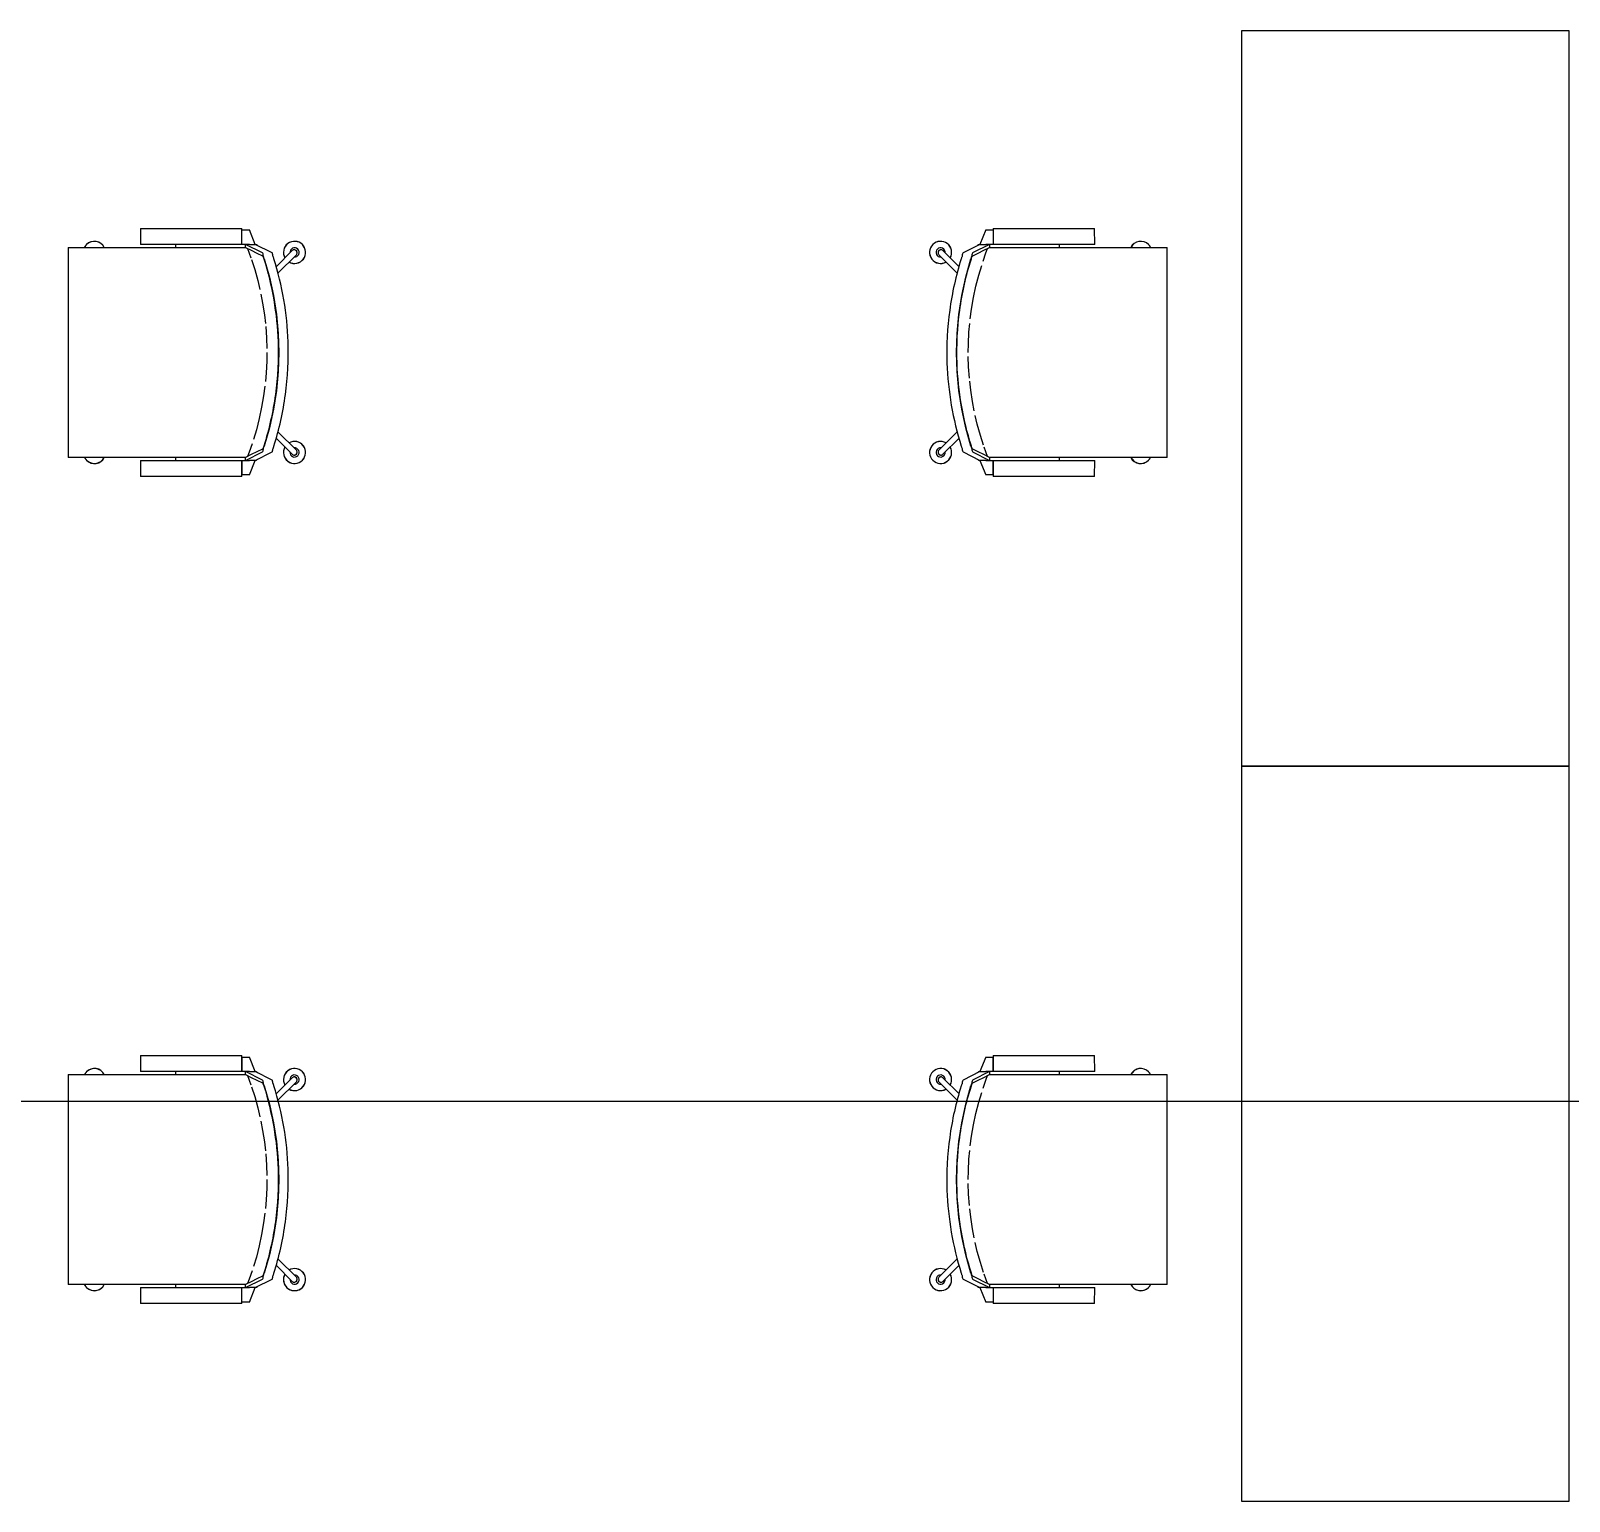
# Model space of a CAD drawing. Header units: centimetres. Extents: x -5566 to 5867, y -120 to 4683.
# Drawn here: x -3015.6 to -2680.9, y 199 to 519 of the extents above; entities that cross this region are included whole.
import ezdxf

# ---------------------------------------------------------------- set-up
doc = ezdxf.new("R2010")
doc.units = ezdxf.units.CM
doc.layers.add('A-ANNO-DIMS', color=211, linetype='Continuous', lineweight=5)
doc.layers.add('I-FURN', color=30, linetype='Continuous', lineweight=13)
doc.styles.add('Arial', font='arial.ttf', dxfattribs={"height": 12.5})
doc.dimstyles.new('100_200_2_5mm_Arial_cm', dxfattribs={"dimscale": 30.48, "dimtxt": 12.753242, "dimasz": 0.492126, "dimexe": 0.328084, "dimexo": 0.0625, "dimgap": 0.082021, "dimtad": 1, "dimdec": 0, "dimzin": 0, "dimdsep": 46, "dimtxsty": 'Arial', "dimblk1": 'OBLIQUE', "dimblk2": 'OBLIQUE', "dimsah": 1, "dimcen": 0.09, "dimdle": 0.328084, "dimazin": 0, "dimtfac": 1, "dimtdec": 4, "dimtix": 1, "dimtmove": 0, "dimatfit": 3, "dimfxl": 0.328084, "dimfxlon": 1, "dimtvp": 1, "dimtolj": 1, "dimtzin": 0, "dimlwd": 15, "dimlwe": 15, "dimarcsym": 2})

# ---------------------------------------------------------------- blocks, each defined once
blk = doc.blocks.new('AR_FUR_Chair_Office - AR_FUR_Chair_Office-V95-Level _9_00')
at = {"layer": 'I-FURN'}
for p, q in [((-22.17, 22.06), (-22.06, 22.17)), ((-18.66, 17.76), (-22.17, 21.27)), ((-21.27, 22.17), (-17.25, 18.15)), ((17.25, 18.15), (21.27, 22.17)), ((22.17, 21.27), (18.66, 17.76)), ((22.06, 22.17), (22.17, 22.06)), ((-21.65, 16.89), (-23.5, 13.21)), ((23.49, 13.21), (21.65, 16.89)), ((-21.65, 14.8), (-23.5, 11.11)), ((23.49, 11.11), (21.65, 14.8)), ((-23.5, 10.32), (-26.99, 10.32)), ((-26.99, 10.16), (-26.99, 10.32)), ((-26.99, -6.79), (-26.99, 10.16)), ((-23.5, 13.21), (-26.67, 11.94)), ((-26.67, 10.67), (-26.67, 11.94)), ((-26.67, 10.32), (-26.67, 10.67)), ((-23.5, 10.32), (-26.67, 10.32)), ((-23.5, 11.94), (-23.5, 13.21)), ((-23.5, 11.94), (-23.5, 11.11)), ((-22.91, 11.11), (-23.5, 11.11)), ((-23.5, 11.11), (-23.5, 10.32)), ((-23.5, 10.32), (-23.5, 10.16)), ((-23.5, 10.16), (-23.5, -6.79)), ((-22.86, 11.11), (-22.91, 11.11)), ((-22.86, 11.11), (-22.89, 11.11)), ((-22.86, 7.93), (-22.86, 11.14)), ((-22.86, 11.11), (-22.86, 11.11)), ((-22.64, 11.55), (-20.59, 12.29)), ((22.86, 11.14), (22.86, 7.93)), ((22.89, 11.11), (22.86, 11.11)), ((22.91, 11.11), (22.86, 11.11)), ((22.86, 11.11), (22.86, 11.11)), ((23.49, 11.11), (22.91, 11.11)), ((26.67, 11.94), (23.49, 13.21)), ((26.99, 10.32), (23.49, 10.32)), ((23.49, 13.21), (23.49, 11.94)), ((23.49, 11.11), (23.49, 11.94)), ((23.49, 10.32), (23.49, 11.11)), ((23.49, 10.16), (23.49, 10.32)), ((23.49, 10.32), (26.67, 10.32)), ((23.49, -6.79), (23.49, 10.16)), ((26.67, 11.94), (26.67, 10.67)), ((26.67, 10.67), (26.67, 10.32)), ((26.99, 10.32), (26.99, 10.16)), ((26.99, 10.16), (26.99, -6.79)), ((-22.86, -16.18), (-22.86, 7.93)), ((22.86, 7.93), (22.86, -16.18)), ((-23.5, -4.13), (-22.86, -4.13)), ((22.86, -4.13), (23.49, -4.13)), ((-26.99, -9.43), (-26.99, -6.79)), ((-26.99, -11.46), (-26.99, -9.43)), ((-23.5, -6.79), (-23.5, -9.43)), ((-23.5, -9.43), (-23.5, -11.51)), ((23.49, -9.43), (23.49, -6.79)), ((23.49, -11.51), (23.49, -9.43)), ((26.99, -6.79), (26.99, -9.43)), ((26.99, -9.43), (26.99, -11.46)), ((-26.99, -11.72), (-26.99, -11.46)), ((-26.99, -11.72), (-23.5, -11.78)), ((-23.5, -11.51), (-23.5, -11.77)), ((23.49, -11.78), (26.99, -11.72)), ((23.49, -11.77), (23.49, -11.51)), ((26.99, -11.46), (26.99, -11.72)), ((-22.86, -17), (-22.86, -16.18)), ((22.86, -16.18), (22.86, -17)), ((-22.86, -24.73), (-22.86, -17)), ((22.86, -17), (22.86, -24.73)), ((-22.86, -27.04), (-22.86, -24.73)), ((22.86, -24.73), (22.86, -27.04)), ((-22.86, -27.5), (-22.86, -27.04)), ((-22.86, -27.5), (22.86, -27.5)), ((22.86, -27.04), (22.86, -27.5))]:
    blk.add_line(p, q, dxfattribs=at)
at = {"layer": 'I-FURN', "flags": 128}
for points in [[(-22.17, 22.06), (-22.25, 21.96), (-22.3, 21.85), (-22.33, 21.73), (-22.33, 21.6), (-22.3, 21.48), (-22.25, 21.37), (-22.17, 21.27)], [(-21.27, 22.17), (-21.37, 22.25), (-21.48, 22.3), (-21.6, 22.33), (-21.73, 22.33), (-21.85, 22.3), (-21.96, 22.25), (-22.06, 22.17)], [(22.06, 22.17), (21.96, 22.25), (21.85, 22.3), (21.73, 22.33), (21.6, 22.33), (21.48, 22.3), (21.37, 22.25), (21.27, 22.17)], [(22.17, 21.27), (22.25, 21.37), (22.3, 21.48), (22.33, 21.6), (22.33, 21.73), (22.3, 21.85), (22.25, 21.96), (22.17, 22.06)], [(-20.97, 17.08), (-21.23, 17.05), (-21.44, 17), (-21.58, 16.95), (-21.65, 16.89)], [(-20.39, 15.18), (-16.4, 16.31), (-12.36, 17.18), (-8.26, 17.81), (-4.14, 18.19), (0, 18.32), (4.14, 18.19), (8.26, 17.81), (12.36, 17.18), (16.4, 16.31), (20.39, 15.18)], [(21.65, 16.89), (21.58, 16.95), (21.44, 17), (21.23, 17.05), (20.97, 17.08)], [(-22.85, 11.12), (-22.24, 12.35), (-21.63, 13.57), (-21.02, 14.79)], [(-20.97, 14.99), (-21.23, 14.96), (-21.44, 14.91), (-21.58, 14.86), (-21.65, 14.8)], [(-20.39, 15.18), (-20.64, 15.1), (-20.87, 15.01)], [(-20.19, 12.43), (-18.08, 13.11), (-15.64, 13.78), (-13.69, 14.24)], [(-12.7, 14.45), (-10.7, 14.83), (-8.2, 15.21), (-6.39, 15.41)], [(-5.61, 15.5), (-3.16, 15.67), (-0.87, 15.74)], [(0, 15.74), (1.89, 15.72), (4.42, 15.59), (6.32, 15.42)], [(7.32, 15.31), (9.44, 15.04), (11.93, 14.61), (14.41, 14.08), (16.85, 13.46), (18.95, 12.83)], [(20.87, 15.01), (20.64, 15.1), (20.39, 15.18)], [(21.65, 14.8), (21.58, 14.86), (21.44, 14.91), (21.23, 14.96), (20.97, 14.99)], [(21.02, 14.79), (21.63, 13.57), (22.24, 12.35), (22.85, 11.12)], [(19.89, 12.52), (21.67, 11.92), (22.64, 11.55)]]:
    blk.add_lwpolyline(points, dxfattribs=at)
at = {"layer": 'I-FURN'}
for centre, radius, start, end in [((-21.77, 21.77), 2.41, 135, 299.6706), ((-21.77, 21.77), 2.4, 135, 299.5769), ((-21.77, 21.77), 2.41, 330.3294, 135), ((-21.77, 21.77), 2.4, 330.4231, 135), ((21.77, 21.77), 2.41, 45, 209.6706), ((21.77, 21.77), 2.4, 45, 209.5769), ((21.77, 21.77), 2.41, 240.3294, 45), ((21.77, 21.77), 2.4, 240.4231, 45), ((-21.77, 21.77), 1, 135, 275), ((-21.77, 21.77), 1, 355, 135), ((-21.77, 21.77), 0.555, 135, 176.5733), ((-21.77, 21.77), 0.555, 93.4267, 135), ((21.77, 21.77), 1, 45, 185), ((21.77, 21.77), 1, 265, 45), ((21.77, 21.77), 0.555, 45, 86.5733), ((21.77, 21.77), 0.555, 3.4267, 45), ((-22.86, 13.21), 0.635, 127.5514, 180), ((22.86, 13.21), 0.635, 360, 52.4486), ((-22.91, 11.43), 0.317, 270, 280.5561), ((22.91, 11.43), 0.317, 259.4439, 270), ((-21.77, -21.77), 2.41, 117, 213), ((-21.77, -21.77), 2.4, 117, 225), ((21.77, -21.77), 2.4, 315, 63), ((21.77, -21.77), 2.41, 315, 63), ((-21.77, -21.77), 2.41, 213.2158, 225), ((-21.77, -21.77), 2.41, 225, 243.0813), ((-21.77, -21.77), 2.4, 225, 242.9101), ((21.77, -21.77), 2.4, 297.0899, 315), ((21.77, -21.77), 2.41, 296.9187, 315)]:
    blk.add_arc(centre, radius, start, end, dxfattribs=at)
for points, knots in [([(20.39, 17.28), (16.73, 18.43), (9.22, 20.11), (-4.62, 20.82), (-14.54, 19.12), (-20.39, 17.28)], [-1, -1, -1, -1, -0.722222, -0.444444, 0, 0, 0, 0]), ([(-20.39, 15.08), (-14.54, 16.92), (-4.62, 18.62), (9.22, 17.92), (16.73, 16.23), (20.39, 15.08)], [0, 0, 0, 0, 0.444444, 0.722222, 1, 1, 1, 1])]:
    blk.add_open_spline(points, degree=3, knots=knots, dxfattribs=at)
for points in [[(-20.87, 17.11), (-20.89, 17.1), (-20.92, 17.09), (-20.95, 17.09), (-20.97, 17.08)], [(-20.39, 17.28), (-20.47, 17.25), (-20.64, 17.2), (-20.79, 17.14), (-20.87, 17.11)], [(20.87, 17.11), (20.79, 17.14), (20.64, 17.2), (20.47, 17.25), (20.39, 17.28)], [(20.97, 17.08), (20.95, 17.09), (20.92, 17.09), (20.89, 17.1), (20.87, 17.11)], [(-23.42, 13.51), (-23.42, 13.5), (-23.43, 13.49), (-23.43, 13.49)], [(-23.33, 13.63), (-23.34, 13.62), (-23.34, 13.62), (-23.35, 13.61)], [(-21.02, 14.79), (-21.02, 14.8), (-21, 14.81), (-20.97, 14.83), (-20.95, 14.84)], [(-20.87, 15.01), (-20.89, 15.01), (-20.92, 15), (-20.95, 14.99), (-20.97, 14.99)], [(-20.95, 14.84), (-20.93, 14.86), (-20.88, 14.89), (-20.78, 14.94), (-20.66, 14.98), (-20.53, 15.03), (-20.44, 15.07), (-20.39, 15.08)], [(20.39, 15.08), (20.44, 15.07), (20.53, 15.03), (20.66, 14.98), (20.78, 14.94), (20.88, 14.89), (20.93, 14.86), (20.95, 14.84)], [(20.97, 14.99), (20.95, 14.99), (20.92, 15), (20.89, 15.01), (20.87, 15.01)], [(20.95, 14.84), (20.97, 14.83), (21, 14.81), (21.02, 14.8), (21.02, 14.79)], [(23.35, 13.61), (23.34, 13.62), (23.34, 13.62), (23.33, 13.63)], [(23.43, 13.49), (23.43, 13.49), (23.42, 13.5), (23.42, 13.51)], [(-22.86, 11.12), (-22.86, 11.12), (-22.86, 11.12), (-22.85, 11.12)], [(22.85, 11.12), (22.86, 11.12), (22.86, 11.12), (22.86, 11.12)]]:
    blk.add_open_spline(points, degree=3, dxfattribs=at)
blk = doc.blocks.new('AR_FUR_Desk_Office - 160_70-376127-Level _9_00')
at = {"layer": 'I-FURN'}
for p, q in [((156.2, 73.1), (-3.8, 73.1)), ((-3.8, 73.1), (-3.8, 1.83)), ((156.2, 1.83), (156.2, 73.1)), ((-3.8, 1.83), (156.2, 1.83))]:
    blk.add_line(p, q, dxfattribs=at)
blk = doc.blocks.new('AR_FUR_Chair_Office - AR_FUR_Chair_Office-V21-Level _9_00')
at = {"layer": 'I-FURN'}
for p, q in [((22.86, 27.5), (-22.86, 27.5)), ((-22.86, 27.04), (-22.86, 27.5)), ((-22.86, 24.73), (-22.86, 27.04)), ((22.86, 27.5), (22.86, 27.04)), ((22.86, 27.04), (22.86, 24.73)), ((-22.86, 17), (-22.86, 24.73)), ((22.86, 24.73), (22.86, 17)), ((-22.86, 16.18), (-22.86, 17)), ((22.86, 17), (22.86, 16.18)), ((-22.86, -7.93), (-22.86, 16.18)), ((22.86, 16.18), (22.86, -7.93)), ((-23.5, 11.78), (-26.99, 11.72)), ((-26.99, 11.46), (-26.99, 11.72)), ((-26.99, 9.43), (-26.99, 11.46)), ((-23.5, 11.77), (-23.5, 11.51)), ((-23.5, 11.51), (-23.5, 9.43)), ((26.99, 11.72), (23.5, 11.78)), ((23.5, 11.51), (23.5, 11.77)), ((23.5, 9.43), (23.5, 11.51)), ((26.99, 11.72), (26.99, 11.46)), ((26.99, 11.46), (26.99, 9.43)), ((-26.99, 6.79), (-26.99, 9.43)), ((-26.99, -10.16), (-26.99, 6.79)), ((-23.5, 9.43), (-23.5, 6.79)), ((-23.5, 6.79), (-23.5, -10.16)), ((23.5, 6.79), (23.5, 9.43)), ((23.5, -10.16), (23.5, 6.79)), ((26.99, 9.43), (26.99, 6.79)), ((26.99, 6.79), (26.99, -10.16)), ((-22.86, 4.13), (-23.5, 4.13)), ((23.5, 4.13), (22.86, 4.13)), ((-22.86, -11.14), (-22.86, -7.93)), ((22.86, -7.93), (22.86, -11.14)), ((-26.99, -10.32), (-26.99, -10.16)), ((-26.99, -10.32), (-23.5, -10.32)), ((-26.67, -10.32), (-23.5, -10.32)), ((-26.67, -10.67), (-26.67, -10.32)), ((-26.67, -11.94), (-26.67, -10.67)), ((-26.67, -11.94), (-23.5, -13.21)), ((-23.5, -10.16), (-23.5, -10.32)), ((-23.5, -10.32), (-23.5, -11.11)), ((-23.5, -11.11), (-22.91, -11.11)), ((-23.5, -11.11), (-21.65, -14.8)), ((-23.5, -11.11), (-23.5, -11.94)), ((-23.5, -13.21), (-23.5, -11.94)), ((-23.5, -13.21), (-21.65, -16.89)), ((-22.91, -11.11), (-22.86, -11.11)), ((-22.89, -11.11), (-22.86, -11.11)), ((-22.86, -11.11), (-22.86, -11.11)), ((22.64, -11.55), (20.59, -12.29)), ((21.65, -14.8), (23.5, -11.11)), ((21.65, -16.89), (23.5, -13.21)), ((22.86, -11.11), (22.89, -11.11)), ((22.86, -11.11), (22.86, -11.11)), ((22.86, -11.11), (22.91, -11.11)), ((22.91, -11.11), (23.5, -11.11)), ((23.5, -10.32), (23.5, -10.16)), ((23.5, -10.32), (26.99, -10.32)), ((26.67, -10.32), (23.5, -10.32)), ((23.5, -11.11), (23.5, -10.32)), ((23.5, -11.94), (23.5, -11.11)), ((23.5, -13.21), (26.67, -11.94)), ((23.5, -11.94), (23.5, -13.21)), ((26.67, -10.32), (26.67, -10.67)), ((26.67, -10.67), (26.67, -11.94)), ((26.99, -10.16), (26.99, -10.32)), ((-22.17, -21.27), (-18.66, -17.76)), ((-17.25, -18.15), (-21.27, -22.17)), ((21.27, -22.17), (17.25, -18.15)), ((18.66, -17.76), (22.17, -21.27)), ((-22.06, -22.17), (-22.17, -22.06)), ((22.17, -22.06), (22.06, -22.17))]:
    blk.add_line(p, q, dxfattribs=at)
at = {"layer": 'I-FURN', "flags": 128}
for points in [[(-21.02, -14.79), (-21.63, -13.57), (-22.24, -12.35), (-22.85, -11.12)], [(-19.89, -12.52), (-21.67, -11.92), (-22.64, -11.55)], [(-7.32, -15.31), (-9.44, -15.04), (-11.93, -14.61), (-14.41, -14.08), (-16.85, -13.46), (-18.95, -12.83)], [(20.19, -12.43), (18.08, -13.11), (15.64, -13.78), (13.69, -14.24)], [(22.85, -11.12), (22.24, -12.35), (21.63, -13.57), (21.02, -14.79)], [(-21.65, -14.8), (-21.58, -14.86), (-21.44, -14.91), (-21.23, -14.96), (-20.97, -14.99)], [(-20.87, -15.01), (-20.63, -15.1), (-20.39, -15.18)], [(20.39, -15.18), (16.4, -16.31), (12.36, -17.18), (8.26, -17.81), (4.14, -18.19), (0, -18.32), (-4.14, -18.19), (-8.26, -17.81), (-12.36, -17.18), (-16.4, -16.31), (-20.39, -15.18)], [(0, -15.74), (-1.89, -15.72), (-4.42, -15.59), (-6.32, -15.42)], [(5.61, -15.5), (3.16, -15.67), (0.87, -15.74)], [(12.7, -14.45), (10.7, -14.83), (8.2, -15.21), (6.28, -15.42)], [(20.39, -15.18), (20.63, -15.1), (20.87, -15.01)], [(20.97, -14.99), (21.23, -14.96), (21.44, -14.91), (21.58, -14.86), (21.65, -14.8)], [(-21.65, -16.89), (-21.58, -16.95), (-21.44, -17), (-21.23, -17.05), (-20.97, -17.08)], [(20.97, -17.08), (21.23, -17.05), (21.44, -17), (21.58, -16.95), (21.65, -16.89)], [(-22.17, -21.27), (-22.25, -21.37), (-22.3, -21.48), (-22.33, -21.6), (-22.33, -21.73), (-22.3, -21.85), (-22.25, -21.96), (-22.17, -22.06)], [(-22.06, -22.17), (-21.96, -22.25), (-21.85, -22.3), (-21.73, -22.33), (-21.6, -22.33), (-21.48, -22.3), (-21.37, -22.25), (-21.27, -22.17)], [(21.27, -22.17), (21.37, -22.25), (21.48, -22.3), (21.6, -22.33), (21.73, -22.33), (21.85, -22.3), (21.96, -22.25), (22.06, -22.17)], [(22.17, -22.06), (22.25, -21.96), (22.3, -21.85), (22.33, -21.73), (22.33, -21.6), (22.3, -21.48), (22.25, -21.37), (22.17, -21.27)]]:
    blk.add_lwpolyline(points, dxfattribs=at)
at = {"layer": 'I-FURN'}
for centre, radius, start, end in [((-21.77, 21.77), 2.41, 135, 243), ((-21.77, 21.77), 2.4, 135, 243), ((-21.77, 21.77), 2.41, 116.9187, 135), ((-21.77, 21.77), 2.4, 117.0899, 135), ((21.77, 21.77), 2.4, 297, 45), ((21.77, 21.77), 2.41, 45, 63.0813), ((21.77, 21.77), 2.4, 45, 62.9101), ((21.77, 21.77), 2.41, 297, 45), ((-22.86, -13.21), 0.635, 180, 232.4486), ((-22.91, -11.43), 0.317, 79.4439, 90), ((22.91, -11.43), 0.318, 90, 100.5561), ((22.86, -13.21), 0.635, 307.5514, 0), ((-21.77, -21.77), 2.41, 60.3294, 225), ((-21.77, -21.77), 2.4, 60.4231, 225), ((21.77, -21.77), 2.41, 315, 119.6706), ((21.77, -21.77), 2.4, 315, 119.5769), ((-21.77, -21.77), 2.41, 225, 29.6706), ((-21.77, -21.77), 2.4, 225, 29.5769), ((-21.77, -21.77), 1, 85, 225), ((-21.77, -21.77), 1, 225, 5), ((-21.77, -21.77), 0.555, 183.4267, 225), ((-21.77, -21.77), 0.555, 225, 266.5733), ((21.77, -21.77), 2.41, 150.3294, 315), ((21.77, -21.77), 2.4, 150.4231, 315), ((21.77, -21.77), 1, 175, 315), ((21.77, -21.77), 1, 315, 95), ((21.77, -21.77), 0.555, 273.4267, 315), ((21.77, -21.77), 0.555, 315, 356.5733)]:
    blk.add_arc(centre, radius, start, end, dxfattribs=at)
for points in [[(-23.48, -13.36), (-23.47, -13.37), (-23.47, -13.38), (-23.47, -13.38)], [(-22.85, -11.12), (-22.86, -11.12), (-22.86, -11.12), (-22.86, -11.12)], [(22.86, -11.12), (22.86, -11.12), (22.86, -11.12), (22.85, -11.12)], [(23.47, -13.38), (23.47, -13.38), (23.47, -13.37), (23.48, -13.36)], [(-20.95, -14.84), (-20.97, -14.83), (-21, -14.81), (-21.02, -14.8), (-21.02, -14.79)], [(-20.97, -14.99), (-20.95, -14.99), (-20.92, -15), (-20.89, -15.01), (-20.87, -15.01)], [(-20.39, -15.08), (-20.5, -15.04), (-20.73, -14.96), (-20.9, -14.88), (-20.95, -14.84)], [(20.95, -14.84), (20.9, -14.88), (20.73, -14.96), (20.5, -15.04), (20.39, -15.08)], [(20.87, -15.01), (20.89, -15.01), (20.92, -15), (20.95, -14.99), (20.97, -14.99)], [(21.02, -14.79), (21.02, -14.8), (21, -14.81), (20.97, -14.83), (20.95, -14.84)], [(-20.97, -17.08), (-20.95, -17.09), (-20.92, -17.09), (-20.89, -17.1), (-20.87, -17.11)], [(-20.87, -17.11), (-20.79, -17.14), (-20.64, -17.2), (-20.47, -17.25), (-20.39, -17.28)], [(20.39, -17.28), (20.47, -17.25), (20.64, -17.2), (20.79, -17.14), (20.87, -17.11)], [(20.87, -17.11), (20.89, -17.1), (20.92, -17.09), (20.95, -17.09), (20.97, -17.08)]]:
    blk.add_open_spline(points, degree=3, dxfattribs=at)
for points, knots in [([(-23.41, -13.53), (-23.4, -13.54), (-23.39, -13.55), (-23.38, -13.57), (-23.37, -13.58)], [0.46885825, 0.46885825, 0.46885825, 0.46885825, 0.5, 0.54714413, 0.54714413, 0.54714413, 0.54714413]), ([(-23.29, -13.67), (-23.28, -13.68), (-23.27, -13.69), (-23.25, -13.71), (-23.25, -13.71)], [0.70536216, 0.70536216, 0.70536216, 0.70536216, 0.75, 0.77420596, 0.77420596, 0.77420596, 0.77420596]), ([(20.39, -15.08), (14.54, -16.92), (4.62, -18.62), (-9.22, -17.92), (-16.73, -16.23), (-20.39, -15.08)], [0, 0, 0, 0, 0.444444, 0.722222, 1, 1, 1, 1]), ([(23.25, -13.71), (23.25, -13.71), (23.27, -13.69), (23.28, -13.68), (23.29, -13.67)], [0.22579404, 0.22579404, 0.22579404, 0.22579404, 0.25, 0.29463784, 0.29463784, 0.29463784, 0.29463784]), ([(23.37, -13.58), (23.38, -13.57), (23.39, -13.55), (23.4, -13.54), (23.41, -13.53)], [0.45285587, 0.45285587, 0.45285587, 0.45285587, 0.5, 0.53114175, 0.53114175, 0.53114175, 0.53114175]), ([(-20.39, -17.28), (-16.73, -18.43), (-9.22, -20.11), (4.62, -20.82), (14.54, -19.12), (20.39, -17.28)], [-1, -1, -1, -1, -0.722222, -0.444444, 0, 0, 0, 0])]:
    blk.add_open_spline(points, degree=3, knots=knots, dxfattribs=at)
blk = doc.blocks.new('AR_FUR_Desk_Office - 160_70-V91-Level _9_00')
at = {"layer": 'I-FURN'}
for p, q in [((-3.8, -1.83), (-3.8, -73.1)), ((156.2, -1.83), (-3.8, -1.83)), ((156.2, -73.1), (156.2, -1.83)), ((-3.8, -73.1), (156.2, -73.1))]:
    blk.add_line(p, q, dxfattribs=at)
blk = doc.blocks.new('AR_FUR_Chair_Office - AR_FUR_Chair_Office-V96-Level _9_00')
at = {"layer": 'I-FURN'}
for p, q in [((22.86, 27.5), (-22.86, 27.5)), ((-22.86, 27.04), (-22.86, 27.5)), ((-22.86, 24.73), (-22.86, 27.04)), ((22.86, 27.5), (22.86, 27.04)), ((22.86, 27.04), (22.86, 24.73)), ((-22.86, 17), (-22.86, 24.73)), ((22.86, 24.73), (22.86, 17)), ((-22.86, 16.18), (-22.86, 17)), ((22.86, 17), (22.86, 16.18)), ((-22.86, -7.93), (-22.86, 16.18)), ((22.86, 16.18), (22.86, -7.93)), ((-23.5, 11.78), (-26.99, 11.72)), ((-26.99, 11.46), (-26.99, 11.72)), ((-26.99, 9.43), (-26.99, 11.46)), ((-23.5, 11.77), (-23.5, 11.51)), ((-23.5, 11.51), (-23.5, 9.43)), ((26.99, 11.72), (23.49, 11.78)), ((23.49, 11.51), (23.49, 11.77)), ((23.49, 9.43), (23.49, 11.51)), ((26.99, 11.72), (26.99, 11.46)), ((26.99, 11.46), (26.99, 9.43)), ((-26.99, 6.79), (-26.99, 9.43)), ((-26.99, -10.16), (-26.99, 6.79)), ((-23.5, 9.43), (-23.5, 6.79)), ((-23.5, 6.79), (-23.5, -10.16)), ((23.49, 6.79), (23.49, 9.43)), ((23.49, -10.16), (23.49, 6.79)), ((26.99, 9.43), (26.99, 6.79)), ((26.99, 6.79), (26.99, -10.16)), ((-22.86, 4.13), (-23.5, 4.13)), ((23.49, 4.13), (22.86, 4.13)), ((-22.86, -11.14), (-22.86, -7.93)), ((22.86, -7.93), (22.86, -11.14)), ((-26.99, -10.32), (-26.99, -10.16)), ((-26.99, -10.32), (-23.5, -10.32)), ((-26.67, -10.32), (-23.5, -10.32)), ((-26.67, -10.67), (-26.67, -10.32)), ((-26.67, -11.94), (-26.67, -10.67)), ((-26.67, -11.94), (-23.5, -13.21)), ((-23.5, -10.16), (-23.5, -10.32)), ((-23.5, -10.32), (-23.5, -11.11)), ((-23.5, -11.11), (-22.91, -11.11)), ((-23.5, -11.11), (-21.65, -14.8)), ((-23.5, -11.11), (-23.5, -11.94)), ((-23.5, -13.21), (-23.5, -11.94)), ((-23.5, -13.21), (-21.65, -16.89)), ((-22.91, -11.11), (-22.86, -11.11)), ((-22.89, -11.11), (-22.86, -11.11)), ((-22.86, -11.11), (-22.86, -11.11)), ((22.64, -11.55), (20.59, -12.29)), ((21.65, -14.8), (23.49, -11.11)), ((21.65, -16.89), (23.49, -13.21)), ((22.86, -11.11), (22.89, -11.11)), ((22.86, -11.11), (22.86, -11.11)), ((22.86, -11.11), (22.91, -11.11)), ((22.91, -11.11), (23.49, -11.11)), ((23.49, -10.32), (26.99, -10.32)), ((23.49, -13.21), (26.67, -11.94)), ((23.49, -10.32), (23.49, -10.16)), ((26.67, -10.32), (23.49, -10.32)), ((23.49, -11.11), (23.49, -10.32)), ((23.49, -11.94), (23.49, -11.11)), ((23.49, -11.94), (23.49, -13.21)), ((26.67, -10.32), (26.67, -10.67)), ((26.67, -10.67), (26.67, -11.94)), ((26.99, -10.16), (26.99, -10.32)), ((-22.17, -21.27), (-18.66, -17.76)), ((-17.25, -18.15), (-21.27, -22.17)), ((21.27, -22.17), (17.25, -18.15)), ((18.66, -17.76), (22.17, -21.27)), ((-22.06, -22.17), (-22.17, -22.06)), ((22.17, -22.06), (22.06, -22.17))]:
    blk.add_line(p, q, dxfattribs=at)
at = {"layer": 'I-FURN', "flags": 128}
for points in [[(-21.02, -14.79), (-21.63, -13.57), (-22.24, -12.35), (-22.85, -11.12)], [(-19.89, -12.52), (-21.67, -11.92), (-22.64, -11.55)], [(-7.32, -15.31), (-9.44, -15.04), (-11.93, -14.61), (-14.41, -14.08), (-16.85, -13.46), (-18.95, -12.83)], [(20.19, -12.43), (18.08, -13.11), (15.64, -13.78), (13.69, -14.24)], [(22.85, -11.12), (22.24, -12.35), (21.63, -13.57), (21.02, -14.79)], [(-21.65, -14.8), (-21.58, -14.86), (-21.44, -14.91), (-21.23, -14.96), (-20.97, -14.99)], [(-20.87, -15.01), (-20.63, -15.1), (-20.39, -15.18)], [(20.39, -15.18), (16.4, -16.31), (12.36, -17.18), (8.26, -17.81), (4.14, -18.19), (0, -18.32), (-4.14, -18.19), (-8.26, -17.81), (-12.36, -17.18), (-16.4, -16.31), (-20.39, -15.18)], [(0, -15.74), (-1.89, -15.72), (-4.42, -15.59), (-6.32, -15.42)], [(5.61, -15.5), (3.16, -15.67), (0.87, -15.74)], [(12.7, -14.45), (10.7, -14.83), (8.2, -15.21), (6.28, -15.42)], [(20.39, -15.18), (20.63, -15.1), (20.87, -15.01)], [(20.97, -14.99), (21.23, -14.96), (21.44, -14.91), (21.58, -14.86), (21.65, -14.8)], [(-21.65, -16.89), (-21.58, -16.95), (-21.44, -17), (-21.23, -17.05), (-20.97, -17.08)], [(20.97, -17.08), (21.23, -17.05), (21.44, -17), (21.58, -16.95), (21.65, -16.89)], [(-22.17, -21.27), (-22.25, -21.37), (-22.3, -21.48), (-22.33, -21.6), (-22.33, -21.73), (-22.3, -21.85), (-22.25, -21.96), (-22.17, -22.06)], [(-22.06, -22.17), (-21.96, -22.25), (-21.85, -22.3), (-21.73, -22.33), (-21.6, -22.33), (-21.48, -22.3), (-21.37, -22.25), (-21.27, -22.17)], [(21.27, -22.17), (21.37, -22.25), (21.48, -22.3), (21.6, -22.33), (21.73, -22.33), (21.85, -22.3), (21.96, -22.25), (22.06, -22.17)], [(22.17, -22.06), (22.25, -21.96), (22.3, -21.85), (22.33, -21.73), (22.33, -21.6), (22.3, -21.48), (22.25, -21.37), (22.17, -21.27)]]:
    blk.add_lwpolyline(points, dxfattribs=at)
at = {"layer": 'I-FURN'}
for centre, radius, start, end in [((-21.77, 21.77), 2.4, 135, 243), ((-21.77, 21.77), 2.41, 135, 146.7842), ((-21.77, 21.77), 2.41, 116.9187, 135), ((-21.77, 21.77), 2.4, 117.0899, 135), ((21.77, 21.77), 2.4, 297, 45), ((21.77, 21.77), 2.41, 45, 63.0813), ((21.77, 21.77), 2.4, 45, 62.9101), ((21.77, 21.77), 2.41, 297, 45), ((-21.77, 21.77), 2.41, 147, 243), ((-22.86, -13.21), 0.635, 180, 232.4486), ((-22.91, -11.43), 0.317, 79.4439, 90), ((22.91, -11.43), 0.318, 90, 100.5561), ((22.86, -13.21), 0.635, 307.5514, 0), ((-21.77, -21.77), 2.41, 60.3294, 213), ((-21.77, -21.77), 2.4, 60.4231, 225), ((21.77, -21.77), 2.41, 315, 119.6706), ((21.77, -21.77), 2.4, 315, 119.5769), ((-21.77, -21.77), 2.41, 213.2158, 225), ((-21.77, -21.77), 2.41, 225, 29.6706), ((-21.77, -21.77), 2.4, 225, 29.5769), ((-21.77, -21.77), 1, 85, 225), ((-21.77, -21.77), 1, 225, 5), ((-21.77, -21.77), 0.555, 183.4267, 225), ((-21.77, -21.77), 0.555, 225, 266.5733), ((21.77, -21.77), 2.41, 150.3294, 315), ((21.77, -21.77), 2.4, 150.4231, 315), ((21.77, -21.77), 1, 175, 315), ((21.77, -21.77), 1, 315, 95), ((21.77, -21.77), 0.555, 273.4267, 315), ((21.77, -21.77), 0.555, 315, 356.5733)]:
    blk.add_arc(centre, radius, start, end, dxfattribs=at)
for points in [[(-23.48, -13.36), (-23.47, -13.37), (-23.47, -13.38), (-23.47, -13.38)], [(-22.85, -11.12), (-22.86, -11.12), (-22.86, -11.12), (-22.86, -11.12)], [(22.86, -11.12), (22.86, -11.12), (22.86, -11.12), (22.85, -11.12)], [(23.47, -13.38), (23.47, -13.38), (23.47, -13.37), (23.48, -13.36)], [(-20.95, -14.84), (-20.97, -14.83), (-21, -14.81), (-21.02, -14.8), (-21.02, -14.79)], [(-20.97, -14.99), (-20.95, -14.99), (-20.92, -15), (-20.89, -15.01), (-20.87, -15.01)], [(-20.39, -15.08), (-20.5, -15.04), (-20.73, -14.96), (-20.9, -14.88), (-20.95, -14.84)], [(20.95, -14.84), (20.9, -14.88), (20.73, -14.96), (20.5, -15.04), (20.39, -15.08)], [(20.87, -15.01), (20.89, -15.01), (20.92, -15), (20.95, -14.99), (20.97, -14.99)], [(21.02, -14.79), (21.02, -14.8), (21, -14.81), (20.97, -14.83), (20.95, -14.84)], [(-20.97, -17.08), (-20.95, -17.09), (-20.92, -17.09), (-20.89, -17.1), (-20.87, -17.11)], [(-20.87, -17.11), (-20.79, -17.14), (-20.64, -17.2), (-20.47, -17.25), (-20.39, -17.28)], [(20.39, -17.28), (20.47, -17.25), (20.64, -17.2), (20.79, -17.14), (20.87, -17.11)], [(20.87, -17.11), (20.89, -17.1), (20.92, -17.09), (20.95, -17.09), (20.97, -17.08)]]:
    blk.add_open_spline(points, degree=3, dxfattribs=at)
for points, knots in [([(-23.41, -13.53), (-23.4, -13.54), (-23.39, -13.55), (-23.38, -13.57), (-23.37, -13.58)], [0.46885825, 0.46885825, 0.46885825, 0.46885825, 0.5, 0.54714413, 0.54714413, 0.54714413, 0.54714413]), ([(-23.29, -13.67), (-23.28, -13.68), (-23.27, -13.69), (-23.25, -13.71), (-23.25, -13.71)], [0.70536216, 0.70536216, 0.70536216, 0.70536216, 0.75, 0.77420596, 0.77420596, 0.77420596, 0.77420596]), ([(20.39, -15.08), (14.54, -16.92), (4.62, -18.62), (-9.22, -17.92), (-16.73, -16.23), (-20.39, -15.08)], [0, 0, 0, 0, 0.444444, 0.722222, 1, 1, 1, 1]), ([(23.25, -13.71), (23.25, -13.71), (23.27, -13.69), (23.28, -13.68), (23.29, -13.67)], [0.22579404, 0.22579404, 0.22579404, 0.22579404, 0.25, 0.29463784, 0.29463784, 0.29463784, 0.29463784]), ([(23.37, -13.58), (23.38, -13.57), (23.39, -13.55), (23.4, -13.54), (23.41, -13.53)], [0.45285587, 0.45285587, 0.45285587, 0.45285587, 0.5, 0.53114175, 0.53114175, 0.53114175, 0.53114175]), ([(-20.39, -17.28), (-16.73, -18.43), (-9.22, -20.11), (4.62, -20.82), (14.54, -19.12), (20.39, -17.28)], [-1, -1, -1, -1, -0.722222, -0.444444, 0, 0, 0, 0])]:
    blk.add_open_spline(points, degree=3, knots=knots, dxfattribs=at)
blk = doc.blocks.new('AR_FUR_Chair_Office - AR_FUR_Chair_Office-V88-Level _9_00')
at = {"layer": 'I-FURN'}
for p, q in [((-22.17, 22.06), (-22.06, 22.17)), ((-18.66, 17.76), (-22.17, 21.27)), ((-21.27, 22.17), (-17.25, 18.15)), ((17.25, 18.15), (21.27, 22.17)), ((22.17, 21.27), (18.66, 17.76)), ((22.06, 22.17), (22.17, 22.06)), ((-21.65, 16.89), (-23.5, 13.21)), ((23.49, 13.21), (21.65, 16.89)), ((-21.65, 14.8), (-23.5, 11.11)), ((23.49, 11.11), (21.65, 14.8)), ((-23.5, 10.32), (-26.99, 10.32)), ((-26.99, 10.16), (-26.99, 10.32)), ((-26.99, -6.79), (-26.99, 10.16)), ((-23.5, 13.21), (-26.67, 11.94)), ((-26.67, 10.67), (-26.67, 11.94)), ((-26.67, 10.32), (-26.67, 10.67)), ((-23.5, 10.32), (-26.67, 10.32)), ((-23.5, 11.94), (-23.5, 13.21)), ((-23.5, 11.94), (-23.5, 11.11)), ((-22.91, 11.11), (-23.5, 11.11)), ((-23.5, 11.11), (-23.5, 10.32)), ((-23.5, 10.32), (-23.5, 10.16)), ((-23.5, 10.16), (-23.5, -6.79)), ((-22.86, 11.11), (-22.91, 11.11)), ((-22.86, 11.11), (-22.89, 11.11)), ((-22.86, 7.93), (-22.86, 11.14)), ((-22.86, 11.11), (-22.86, 11.11)), ((-22.64, 11.55), (-20.59, 12.29)), ((22.86, 11.14), (22.86, 7.93)), ((22.89, 11.11), (22.86, 11.11)), ((22.91, 11.11), (22.86, 11.11)), ((22.86, 11.11), (22.86, 11.11)), ((23.49, 11.11), (22.91, 11.11)), ((26.67, 11.94), (23.49, 13.21)), ((26.99, 10.32), (23.49, 10.32)), ((23.49, 13.21), (23.49, 11.94)), ((23.49, 11.11), (23.49, 11.94)), ((23.49, 10.32), (23.49, 11.11)), ((23.49, 10.16), (23.49, 10.32)), ((23.49, 10.32), (26.67, 10.32)), ((23.49, -6.79), (23.49, 10.16)), ((26.67, 11.94), (26.67, 10.67)), ((26.67, 10.67), (26.67, 10.32)), ((26.99, 10.32), (26.99, 10.16)), ((26.99, 10.16), (26.99, -6.79)), ((-22.86, -16.18), (-22.86, 7.93)), ((22.86, 7.93), (22.86, -16.18)), ((-23.5, -4.13), (-22.86, -4.13)), ((22.86, -4.13), (23.49, -4.13)), ((-26.99, -9.43), (-26.99, -6.79)), ((-26.99, -11.46), (-26.99, -9.43)), ((-23.5, -6.79), (-23.5, -9.43)), ((-23.5, -9.43), (-23.5, -11.51)), ((23.49, -9.43), (23.49, -6.79)), ((23.49, -11.51), (23.49, -9.43)), ((26.99, -6.79), (26.99, -9.43)), ((26.99, -9.43), (26.99, -11.46)), ((-26.99, -11.72), (-26.99, -11.46)), ((-26.99, -11.72), (-23.5, -11.78)), ((-23.5, -11.51), (-23.5, -11.77)), ((23.49, -11.78), (26.99, -11.72)), ((23.49, -11.77), (23.49, -11.51)), ((26.99, -11.46), (26.99, -11.72)), ((-22.86, -17), (-22.86, -16.18)), ((22.86, -16.18), (22.86, -17)), ((-22.86, -24.73), (-22.86, -17)), ((22.86, -17), (22.86, -24.73)), ((-22.86, -27.04), (-22.86, -24.73)), ((22.86, -24.73), (22.86, -27.04)), ((-22.86, -27.5), (-22.86, -27.04)), ((-22.86, -27.5), (22.86, -27.5)), ((22.86, -27.04), (22.86, -27.5))]:
    blk.add_line(p, q, dxfattribs=at)
at = {"layer": 'I-FURN', "flags": 128}
for points in [[(-22.17, 22.06), (-22.25, 21.96), (-22.3, 21.85), (-22.33, 21.73), (-22.33, 21.6), (-22.3, 21.48), (-22.25, 21.37), (-22.17, 21.27)], [(-21.27, 22.17), (-21.37, 22.25), (-21.48, 22.3), (-21.6, 22.33), (-21.73, 22.33), (-21.85, 22.3), (-21.96, 22.25), (-22.06, 22.17)], [(22.06, 22.17), (21.96, 22.25), (21.85, 22.3), (21.73, 22.33), (21.6, 22.33), (21.48, 22.3), (21.37, 22.25), (21.27, 22.17)], [(22.17, 21.27), (22.25, 21.37), (22.3, 21.48), (22.33, 21.6), (22.33, 21.73), (22.3, 21.85), (22.25, 21.96), (22.17, 22.06)], [(-20.97, 17.08), (-21.23, 17.05), (-21.44, 17), (-21.58, 16.95), (-21.65, 16.89)], [(-20.39, 15.18), (-16.4, 16.31), (-12.36, 17.18), (-8.26, 17.81), (-4.14, 18.19), (0, 18.32), (4.14, 18.19), (8.26, 17.81), (12.36, 17.18), (16.4, 16.31), (20.39, 15.18)], [(21.65, 16.89), (21.58, 16.95), (21.44, 17), (21.23, 17.05), (20.97, 17.08)], [(-22.85, 11.12), (-22.24, 12.35), (-21.63, 13.57), (-21.02, 14.79)], [(-20.97, 14.99), (-21.23, 14.96), (-21.44, 14.91), (-21.58, 14.86), (-21.65, 14.8)], [(-20.39, 15.18), (-20.64, 15.1), (-20.87, 15.01)], [(-20.19, 12.43), (-18.08, 13.11), (-15.64, 13.78), (-13.69, 14.24)], [(-12.7, 14.45), (-10.7, 14.83), (-8.2, 15.21), (-6.28, 15.42)], [(-5.61, 15.5), (-3.16, 15.67), (-0.87, 15.74)], [(0, 15.74), (1.89, 15.72), (4.42, 15.59), (6.32, 15.42)], [(7.32, 15.31), (9.44, 15.04), (11.93, 14.61), (14.41, 14.08), (16.85, 13.46), (18.95, 12.83)], [(20.87, 15.01), (20.64, 15.1), (20.39, 15.18)], [(21.65, 14.8), (21.58, 14.86), (21.44, 14.91), (21.23, 14.96), (20.97, 14.99)], [(21.02, 14.79), (21.63, 13.57), (22.24, 12.35), (22.85, 11.12)], [(19.89, 12.52), (21.67, 11.92), (22.64, 11.55)]]:
    blk.add_lwpolyline(points, dxfattribs=at)
at = {"layer": 'I-FURN'}
for centre, radius, start, end in [((-21.77, 21.77), 2.41, 135, 299.6706), ((-21.77, 21.77), 2.4, 135, 299.5769), ((-21.77, 21.77), 2.41, 330.3294, 135), ((-21.77, 21.77), 2.4, 330.4231, 135), ((21.77, 21.77), 2.41, 45, 209.6706), ((21.77, 21.77), 2.4, 45, 209.5769), ((21.77, 21.77), 2.41, 240.3294, 45), ((21.77, 21.77), 2.4, 240.4231, 45), ((-21.77, 21.77), 1, 135, 275), ((-21.77, 21.77), 1, 355, 135), ((-21.77, 21.77), 0.555, 135, 176.5733), ((-21.77, 21.77), 0.555, 93.4267, 135), ((21.77, 21.77), 1, 45, 185), ((21.77, 21.77), 1, 265, 45), ((21.77, 21.77), 0.555, 45, 86.5733), ((21.77, 21.77), 0.555, 3.4267, 45), ((-22.86, 13.21), 0.635, 127.5514, 180), ((22.86, 13.21), 0.635, 360, 52.4486), ((-22.91, 11.43), 0.317, 270, 280.5561), ((22.91, 11.43), 0.317, 259.4439, 270), ((-21.77, -21.77), 2.41, 117, 225), ((-21.77, -21.77), 2.4, 117, 225), ((21.77, -21.77), 2.4, 315, 63), ((21.77, -21.77), 2.41, 315, 63), ((-21.77, -21.77), 2.41, 225, 243.0813), ((-21.77, -21.77), 2.4, 225, 242.9101), ((21.77, -21.77), 2.4, 297.0899, 315), ((21.77, -21.77), 2.41, 296.9187, 315)]:
    blk.add_arc(centre, radius, start, end, dxfattribs=at)
for points, knots in [([(20.39, 17.28), (16.73, 18.43), (9.22, 20.11), (-4.62, 20.82), (-14.54, 19.12), (-20.39, 17.28)], [-1, -1, -1, -1, -0.722222, -0.444444, 0, 0, 0, 0]), ([(-20.39, 15.08), (-14.54, 16.92), (-4.62, 18.62), (9.22, 17.92), (16.73, 16.23), (20.39, 15.08)], [0, 0, 0, 0, 0.444444, 0.722222, 1, 1, 1, 1])]:
    blk.add_open_spline(points, degree=3, knots=knots, dxfattribs=at)
for points in [[(-20.87, 17.11), (-20.89, 17.1), (-20.92, 17.09), (-20.95, 17.09), (-20.97, 17.08)], [(-20.39, 17.28), (-20.47, 17.25), (-20.64, 17.2), (-20.79, 17.14), (-20.87, 17.11)], [(20.87, 17.11), (20.79, 17.14), (20.64, 17.2), (20.47, 17.25), (20.39, 17.28)], [(20.97, 17.08), (20.95, 17.09), (20.92, 17.09), (20.89, 17.1), (20.87, 17.11)], [(-23.42, 13.51), (-23.42, 13.5), (-23.43, 13.49), (-23.43, 13.49)], [(-23.33, 13.63), (-23.34, 13.62), (-23.34, 13.62), (-23.35, 13.61)], [(-21.02, 14.79), (-21.02, 14.8), (-21, 14.81), (-20.97, 14.83), (-20.95, 14.84)], [(-20.87, 15.01), (-20.89, 15.01), (-20.92, 15), (-20.95, 14.99), (-20.97, 14.99)], [(-20.95, 14.84), (-20.93, 14.86), (-20.88, 14.89), (-20.78, 14.94), (-20.66, 14.98), (-20.53, 15.03), (-20.44, 15.07), (-20.39, 15.08)], [(20.39, 15.08), (20.44, 15.07), (20.53, 15.03), (20.66, 14.98), (20.78, 14.94), (20.88, 14.89), (20.93, 14.86), (20.95, 14.84)], [(20.97, 14.99), (20.95, 14.99), (20.92, 15), (20.89, 15.01), (20.87, 15.01)], [(20.95, 14.84), (20.97, 14.83), (21, 14.81), (21.02, 14.8), (21.02, 14.79)], [(23.35, 13.61), (23.34, 13.62), (23.34, 13.62), (23.33, 13.63)], [(23.43, 13.49), (23.43, 13.49), (23.42, 13.5), (23.42, 13.51)], [(-22.86, 11.12), (-22.86, 11.12), (-22.86, 11.12), (-22.85, 11.12)], [(22.85, 11.12), (22.86, 11.12), (22.86, 11.12), (22.86, 11.12)]]:
    blk.add_open_spline(points, degree=3, dxfattribs=at)
blk = doc.blocks.new('_Oblique')
at = {"color": 0, "linetype": 'ByBlock', "lineweight": -2}
blk.add_line((-0.5, -0.5), (0.5, 0.5), dxfattribs=at)
blk = doc.blocks.new('DIMBLOCK76-Level _9_00')
at = {"layer": 'A-ANNO-DIMS', "color": 0, "lineweight": 15, "transparency": 16777216}
for p, q in [((-4395, 277.92), (-4395, 296.01)), ((-1989.5, 277.92), (-1989.5, 296.01)), ((-1979.5, 286.01), (-4405, 286.01))]:
    blk.add_line(p, q, dxfattribs=at)
at = {"layer": 'Defpoints', "color": 0, "transparency": 16777216}
for p in [(-4395, 286.01), (-4395, 276.01), (-1989.5, 276.01)]:
    blk.add_point(p, dxfattribs=at)
at = {"layer": 'A-ANNO-DIMS', "color": 0, "lineweight": 15, "transparency": 16777216, "xscale": 15, "yscale": 15, "zscale": 15, "rotation": 180}
blk.add_blockref('_Oblique', (-4395, 286.01), dxfattribs=at)
at = {"layer": 'A-ANNO-DIMS', "color": 0, "lineweight": 15, "transparency": 16777216, "xscale": 15, "yscale": 15, "zscale": 15}
blk.add_blockref('_Oblique', (-1989.5, 286.01), dxfattribs=at)
at = {"layer": 'A-ANNO-DIMS', "color": 0, "lineweight": 15, "transparency": 16777216, "insert": (-3192.25, 294.89), "char_height": 12.5, "width": 46.1471, "attachment_point": 5, "style": 'Arial'}
blk.add_mtext('\\A1;2406', dxfattribs=at)

msp = doc.modelspace()

# ---------------------------------------------------------------- block references
at = {"layer": 'I-FURN'}
for name, p, rotation in [('AR_FUR_Desk_Office - 160_70-V91-Level _9_00', (-2754.01, 362.79), 89.99999999999999), ('AR_FUR_Chair_Office - AR_FUR_Chair_Office-V88-Level _9_00', (-2980, 448.99), 270), ('AR_FUR_Chair_Office - AR_FUR_Chair_Office-V21-Level _9_00', (-2795.91, 448.99), 270), ('AR_FUR_Desk_Office - 160_70-376127-Level _9_00', (-2754.01, 355.19), 270), ('AR_FUR_Chair_Office - AR_FUR_Chair_Office-V96-Level _9_00', (-2980, 268.99), 89.99999999999999), ('AR_FUR_Chair_Office - AR_FUR_Chair_Office-V95-Level _9_00', (-2795.91, 268.99), 89.99999999999999)]:
    msp.add_blockref(name, p, dxfattribs=dict(at, rotation=rotation))

# ---------------------------------------------------------------- dimensions: what is measured, and where the dimension line sits
at = {"layer": 'A-ANNO-DIMS', "lineweight": 15}
dim = msp.add_linear_dim(base=(-4395, 286.01151105), p1=(-1989.5, 276.01151105), p2=(-4395, 276.01151105), dimstyle='100_200_2_5mm_Arial_cm', override={"dimpost": '<>', "dimfxl": 2405.5}, dxfattribs=at)
dim.commit()
dim.dimension.update_dxf_attribs({"geometry": 'DIMBLOCK76-Level _9_00', "text_midpoint": (-3192.25, 294.8936734)})

doc.saveas('drawing.dxf')
